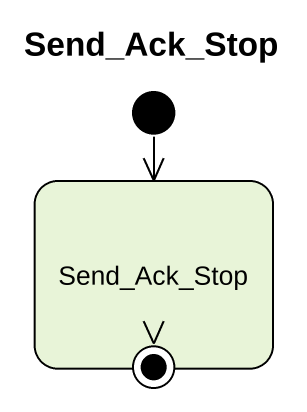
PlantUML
@startuml
title Send_Ack_Stop
hide empty description
state Send_Ack_Stop
[*] --> Send_Ack_Stop
Send_Ack_Stop --> [*]
@enduml
